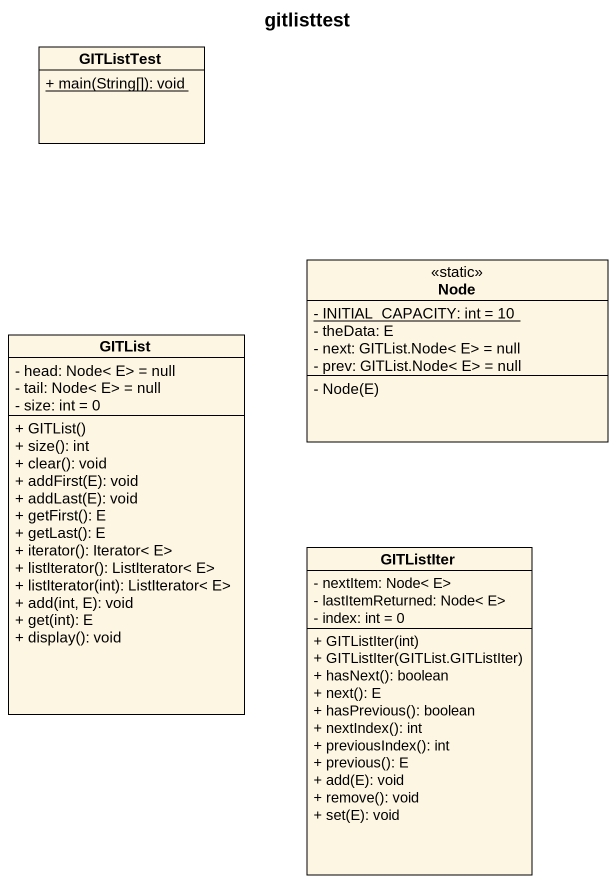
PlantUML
@startuml
title gitlisttest
hide circle
hide empty members
skinparam classAttributeIconSize 0
class GITListTest {
  {static} + main(String[]): void
}
class "Node" as Node_ <<static>> {
  {static} - INITIAL_CAPACITY: int = 10
  - theData: E
  - next: GITList.Node< E> = null
  - prev: GITList.Node< E> = null
  - Node(E)
}
class GITList {
  - head: Node< E> = null
  - tail: Node< E> = null
  - size: int = 0
  + GITList()
  + size(): int
  + clear(): void
  + addFirst(E): void
  + addLast(E): void
  + getFirst(): E
  + getLast(): E
  + iterator(): Iterator< E>
  + listIterator(): ListIterator< E>
  + listIterator(int): ListIterator< E>
  + add(int, E): void
  + get(int): E
  + display(): void
}
class GITListIter {
  - nextItem: Node< E>
  - lastItemReturned: Node< E>
  - index: int = 0
  + GITListIter(int)
  + GITListIter(GITList.GITListIter)
  + hasNext(): boolean
  + next(): E
  + hasPrevious(): boolean
  + nextIndex(): int
  + previousIndex(): int
  + previous(): E
  + add(E): void
  + remove(): void
  + set(E): void
}
@enduml
